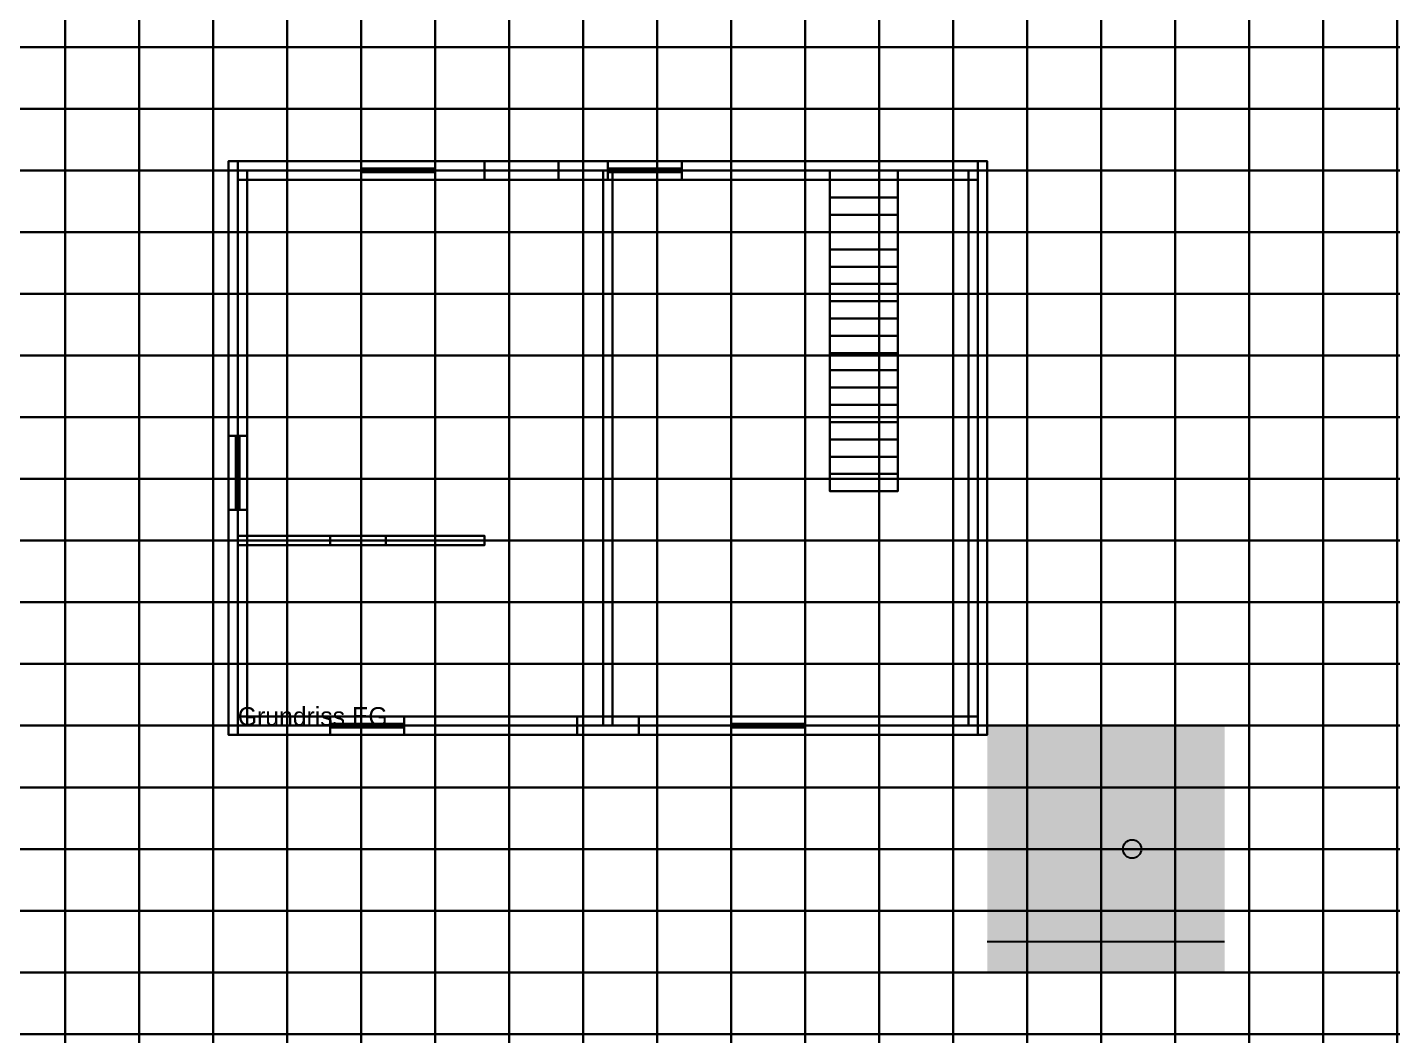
# Model space of a CAD drawing. Header units: millimetres. Extents: x -20000 to 218800, y -20000 to 179000.
# Drawn here: x 16587 to 38725, y 30974 to 47320 of the extents above; entities that cross this region are included whole.
import ezdxf

# ---------------------------------------------------------------- set-up
doc = ezdxf.new("R2010")
doc.units = ezdxf.units.MM
for name, color, linetype in [('A-BODEN', 33, 'Continuous'), ('A-DECKE', 9, 'Continuous'), ('A-FENSTER', 4, 'Continuous'), ('A-FENSTER-GLAS', 5, 'Continuous'), ('A-MAUER', 253, 'Continuous'), ('A-STUETZE', 8, 'Continuous'), ('A-TERRASSE', 32, 'Continuous'), ('A-TEXT', 2, 'Continuous'), ('A-TREPPE', 41, 'Continuous'), ('A-WAND', 7, 'Continuous'), ('A-WAND-INNEN', 8, 'Continuous')]:
    doc.layers.add(name, color=color, linetype=linetype)

# ---------------------------------------------------------------- blocks, each defined once
blk = doc.blocks.new('RAHMEN')
mesh = blk.add_polyface()
corners = [(0, -30), (0, 30), (1200, 30), (1200, -30), (0, -30, 60), (1200, -30, 60), (1200, 30, 60), (0, 30, 60)]
mesh.append_faces([[corners[k] for k in face] for face in [(0, 1, 2, 3), (4, 5, 6, 7), (0, 3, 5, 4), (3, 2, 6, 5), (2, 1, 7, 6), (1, 0, 4, 7)]])
mesh = blk.add_polyface()
corners = [(0, -30, 1140), (0, 30, 1140), (1200, 30, 1140), (1200, -30, 1140), (0, -30, 1200), (1200, -30, 1200), (1200, 30, 1200), (0, 30, 1200)]
mesh.append_faces([[corners[k] for k in face] for face in [(0, 1, 2, 3), (4, 5, 6, 7), (0, 3, 5, 4), (3, 2, 6, 5), (2, 1, 7, 6), (1, 0, 4, 7)]])
mesh = blk.add_polyface()
corners = [(0, -30), (0, 30), (60, 30), (60, -30), (0, -30, 1200), (60, -30, 1200), (60, 30, 1200), (0, 30, 1200)]
mesh.append_faces([[corners[k] for k in face] for face in [(0, 1, 2, 3), (4, 5, 6, 7), (0, 3, 5, 4), (3, 2, 6, 5), (2, 1, 7, 6), (1, 0, 4, 7)]])
mesh = blk.add_polyface()
corners = [(1140, -30), (1140, 30), (1200, 30), (1200, -30), (1140, -30, 1200), (1200, -30, 1200), (1200, 30, 1200), (1140, 30, 1200)]
mesh.append_faces([[corners[k] for k in face] for face in [(0, 1, 2, 3), (4, 5, 6, 7), (0, 3, 5, 4), (3, 2, 6, 5), (2, 1, 7, 6), (1, 0, 4, 7)]])
blk = doc.blocks.new('FENSTER')
at = {"layer": 'A-FENSTER-GLAS', "color": 5}
blk.add_3dface([(60, 0, 60), (1140, 0, 60), (1140, 0, 1140), (60, 0, 1140)], dxfattribs=at)
blk.add_blockref('RAHMEN', (0, 0))
blk = doc.blocks.new('STUFE')
mesh = blk.add_polyface()
corners = [(0, 0), (0, 280), (1100, 280), (1100, 0), (0, 0, 170), (1100, 0, 170), (1100, 280, 170), (0, 280, 170)]
mesh.append_faces([[corners[k] for k in face] for face in [(0, 1, 2, 3), (4, 5, 6, 7), (0, 3, 5, 4), (3, 2, 6, 5), (2, 1, 7, 6), (1, 0, 4, 7)]])
blk = doc.blocks.new('HAUS')
at = {"layer": 'A-DECKE'}
for points in [[(0, 0, 5800), (12000, 0, 5800), (12000, 9000, 5800), (0, 9000, 5800)], [(0, 0, 6000), (12000, 0, 6000), (12000, 9000, 6000), (0, 9000, 6000)]]:
    blk.add_3dface(points, dxfattribs=at)
at = {"layer": 'A-MAUER'}
blk.add_lwpolyline([(12150, -3500), (16000, -3500)], dxfattribs=at)
at = {"layer": 'A-STUETZE'}
blk.add_circle((14500, -2000), 150, dxfattribs=at)
at = {"layer": 'A-TERRASSE'}
blk.add_solid([(12150, -4000), (16000, -4000), (12150, 0), (16000, 0)], dxfattribs=at)
at = {"layer": 'A-WAND'}
for points in [[(0, 0, 6000), (0, 9000, 6000), (0, 4500, 8400)], [(12000, 0, 6000), (12000, 9000, 6000), (12000, 4500, 8400)]]:
    blk.add_3dface(points, dxfattribs=at)
at = {"layer": 'A-FENSTER'}
for p, rotation in [((3200, 9000, 900), 180), ((7200, 9000, 900), 180), ((0, 4700, 900), -90)]:
    blk.add_blockref('FENSTER', p, dxfattribs=dict(at, rotation=rotation))
for p in [(1500, 0, 900), (8000, 0, 900)]:
    blk.add_blockref('FENSTER', p, dxfattribs=at)
at = {"layer": 'A-TREPPE', "zscale": 1.0380622837370241}
for p in [(9600, 8280, 2824), (9600, 8000, 2647), (9600, 7720, 2471), (9600, 7440, 2294), (9600, 7160, 2118), (9600, 6880, 1941), (9600, 6600, 1765), (9600, 6320, 1588), (9600, 6040, 1412), (9600, 5760, 1235), (9600, 5480, 1059), (9600, 5200, 882), (9600, 4920, 706), (9600, 4640, 529), (9600, 4360, 353), (9600, 4080, 176), (9600, 3800)]:
    blk.add_blockref('STUFE', p, dxfattribs=at)
at = {"layer": 'A-TEXT'}
blk.add_text('Grundriss EG', height=300, dxfattribs=at).set_placement((0, 0))
at = {"layer": 'A-BODEN'}
mesh = blk.add_polyface(dxfattribs=at)
corners = [(-150, -150, -300), (-150, 9150, -300), (12150, 9150, -300), (12150, -150, -300), (-150, -150), (12150, -150), (12150, 9150), (-150, 9150)]
mesh.append_faces([[corners[k] for k in face] for face in [(0, 1, 2, 3), (4, 5, 6, 7), (0, 3, 5, 4), (3, 2, 6, 5), (2, 1, 7, 6), (1, 0, 4, 7)]])
at = {"layer": 'A-DECKE'}
mesh = blk.add_polyface(dxfattribs=at)
corners = [(0, 4000, 2750), (0, 9000, 2750), (9600, 9000, 2750), (9600, 4000, 2750), (0, 4000, 3000), (9600, 4000, 3000), (9600, 9000, 3000), (0, 9000, 3000)]
mesh.append_faces([[corners[k] for k in face] for face in [(0, 1, 2, 3), (4, 5, 6, 7), (0, 3, 5, 4), (3, 2, 6, 5), (2, 1, 7, 6), (1, 0, 4, 7)]])
mesh = blk.add_polyface(dxfattribs=at)
corners = [(9600, 8850, 2750), (9600, 9000, 2750), (10700, 9000, 2750), (10700, 8850, 2750), (9600, 8850, 3000), (10700, 8850, 3000), (10700, 9000, 3000), (9600, 9000, 3000)]
mesh.append_faces([[corners[k] for k in face] for face in [(0, 1, 2, 3), (4, 5, 6, 7), (0, 3, 5, 4), (3, 2, 6, 5), (2, 1, 7, 6), (1, 0, 4, 7)]])
mesh = blk.add_polyface(dxfattribs=at)
corners = [(10700, 4000, 2750), (10700, 9000, 2750), (12000, 9000, 2750), (12000, 4000, 2750), (10700, 4000, 3000), (12000, 4000, 3000), (12000, 9000, 3000), (10700, 9000, 3000)]
mesh.append_faces([[corners[k] for k in face] for face in [(0, 1, 2, 3), (4, 5, 6, 7), (0, 3, 5, 4), (3, 2, 6, 5), (2, 1, 7, 6), (1, 0, 4, 7)]])
mesh = blk.add_polyface(dxfattribs=at)
corners = [(0, 0, 2750), (0, 4000, 2750), (12000, 4000, 2750), (12000, 0, 2750), (0, 0, 3000), (12000, 0, 3000), (12000, 4000, 3000), (0, 4000, 3000)]
mesh.append_faces([[corners[k] for k in face] for face in [(0, 1, 2, 3), (4, 5, 6, 7), (0, 3, 5, 4), (3, 2, 6, 5), (2, 1, 7, 6), (1, 0, 4, 7)]])
at = {"layer": 'A-WAND'}
mesh = blk.add_polyface(dxfattribs=at)
corners = [(0, 8850), (0, 9150), (2000, 9150), (2000, 8850), (0, 8850, 3000), (2000, 8850, 3000), (2000, 9150, 3000), (0, 9150, 3000)]
mesh.append_faces([[corners[k] for k in face] for face in [(0, 1, 2, 3), (4, 5, 6, 7), (0, 3, 5, 4), (3, 2, 6, 5), (2, 1, 7, 6), (1, 0, 4, 7)]])
mesh = blk.add_polyface(dxfattribs=at)
corners = [(0, 8850, 3000), (0, 9150, 3000), (4000, 9150, 3000), (4000, 8850, 3000), (0, 8850, 5800), (4000, 8850, 5800), (4000, 9150, 5800), (0, 9150, 5800)]
mesh.append_faces([[corners[k] for k in face] for face in [(0, 1, 2, 3), (4, 5, 6, 7), (0, 3, 5, 4), (3, 2, 6, 5), (2, 1, 7, 6), (1, 0, 4, 7)]])
mesh = blk.add_polyface(dxfattribs=at)
corners = [(2000, 8850), (2000, 9150), (3200, 9150), (3200, 8850), (2000, 8850, 900), (3200, 8850, 900), (3200, 9150, 900), (2000, 9150, 900)]
mesh.append_faces([[corners[k] for k in face] for face in [(0, 1, 2, 3), (4, 5, 6, 7), (0, 3, 5, 4), (3, 2, 6, 5), (2, 1, 7, 6), (1, 0, 4, 7)]])
mesh = blk.add_polyface(dxfattribs=at)
corners = [(2000, 8850, 2100), (2000, 9150, 2100), (3200, 9150, 2100), (3200, 8850, 2100), (2000, 8850, 3000), (3200, 8850, 3000), (3200, 9150, 3000), (2000, 9150, 3000)]
mesh.append_faces([[corners[k] for k in face] for face in [(0, 1, 2, 3), (4, 5, 6, 7), (0, 3, 5, 4), (3, 2, 6, 5), (2, 1, 7, 6), (1, 0, 4, 7)]])
mesh = blk.add_polyface(dxfattribs=at)
corners = [(3200, 8850), (3200, 9150), (6000, 9150), (6000, 8850), (3200, 8850, 3000), (6000, 8850, 3000), (6000, 9150, 3000), (3200, 9150, 3000)]
mesh.append_faces([[corners[k] for k in face] for face in [(0, 1, 2, 3), (4, 5, 6, 7), (0, 3, 5, 4), (3, 2, 6, 5), (2, 1, 7, 6), (1, 0, 4, 7)]])
mesh = blk.add_polyface(dxfattribs=at)
corners = [(4000, 8850, 3000), (4000, 9150, 3000), (5200, 9150, 3000), (5200, 8850, 3000), (4000, 8850, 3900), (5200, 8850, 3900), (5200, 9150, 3900), (4000, 9150, 3900)]
mesh.append_faces([[corners[k] for k in face] for face in [(0, 1, 2, 3), (4, 5, 6, 7), (0, 3, 5, 4), (3, 2, 6, 5), (2, 1, 7, 6), (1, 0, 4, 7)]])
mesh = blk.add_polyface(dxfattribs=at)
corners = [(4000, 8850, 5100), (4000, 9150, 5100), (5200, 9150, 5100), (5200, 8850, 5100), (4000, 8850, 5800), (5200, 8850, 5800), (5200, 9150, 5800), (4000, 9150, 5800)]
mesh.append_faces([[corners[k] for k in face] for face in [(0, 1, 2, 3), (4, 5, 6, 7), (0, 3, 5, 4), (3, 2, 6, 5), (2, 1, 7, 6), (1, 0, 4, 7)]])
mesh = blk.add_polyface(dxfattribs=at)
corners = [(5200, 8850, 3000), (5200, 9150, 3000), (12000, 9150, 3000), (12000, 8850, 3000), (5200, 8850, 5800), (12000, 8850, 5800), (12000, 9150, 5800), (5200, 9150, 5800)]
mesh.append_faces([[corners[k] for k in face] for face in [(0, 1, 2, 3), (4, 5, 6, 7), (0, 3, 5, 4), (3, 2, 6, 5), (2, 1, 7, 6), (1, 0, 4, 7)]])
mesh = blk.add_polyface(dxfattribs=at)
corners = [(6000, 8850), (6000, 9150), (7200, 9150), (7200, 8850), (6000, 8850, 900), (7200, 8850, 900), (7200, 9150, 900), (6000, 9150, 900)]
mesh.append_faces([[corners[k] for k in face] for face in [(0, 1, 2, 3), (4, 5, 6, 7), (0, 3, 5, 4), (3, 2, 6, 5), (2, 1, 7, 6), (1, 0, 4, 7)]])
mesh = blk.add_polyface(dxfattribs=at)
corners = [(6000, 8850, 2100), (6000, 9150, 2100), (7200, 9150, 2100), (7200, 8850, 2100), (6000, 8850, 3000), (7200, 8850, 3000), (7200, 9150, 3000), (6000, 9150, 3000)]
mesh.append_faces([[corners[k] for k in face] for face in [(0, 1, 2, 3), (4, 5, 6, 7), (0, 3, 5, 4), (3, 2, 6, 5), (2, 1, 7, 6), (1, 0, 4, 7)]])
mesh = blk.add_polyface(dxfattribs=at)
corners = [(7200, 8850), (7200, 9150), (12000, 9150), (12000, 8850), (7200, 8850, 3000), (12000, 8850, 3000), (12000, 9150, 3000), (7200, 9150, 3000)]
mesh.append_faces([[corners[k] for k in face] for face in [(0, 1, 2, 3), (4, 5, 6, 7), (0, 3, 5, 4), (3, 2, 6, 5), (2, 1, 7, 6), (1, 0, 4, 7)]])
mesh = blk.add_polyface(dxfattribs=at)
corners = [(-150, 4700), (-150, 9000), (150, 9000), (150, 4700), (-150, 4700, 3000), (150, 4700, 3000), (150, 9000, 3000), (-150, 9000, 3000)]
mesh.append_faces([[corners[k] for k in face] for face in [(0, 1, 2, 3), (4, 5, 6, 7), (0, 3, 5, 4), (3, 2, 6, 5), (2, 1, 7, 6), (1, 0, 4, 7)]])
mesh = blk.add_polyface(dxfattribs=at)
corners = [(-150, 0, 3000), (-150, 9000, 3000), (150, 9000, 3000), (150, 0, 3000), (-150, 0, 5800), (150, 0, 5800), (150, 9000, 5800), (-150, 9000, 5800)]
mesh.append_faces([[corners[k] for k in face] for face in [(0, 1, 2, 3), (4, 5, 6, 7), (0, 3, 5, 4), (3, 2, 6, 5), (2, 1, 7, 6), (1, 0, 4, 7)]])
mesh = blk.add_polyface(dxfattribs=at)
corners = [(11850, 0), (11850, 9000), (12150, 9000), (12150, 0), (11850, 0, 3000), (12150, 0, 3000), (12150, 9000, 3000), (11850, 9000, 3000)]
mesh.append_faces([[corners[k] for k in face] for face in [(0, 1, 2, 3), (4, 5, 6, 7), (0, 3, 5, 4), (3, 2, 6, 5), (2, 1, 7, 6), (1, 0, 4, 7)]])
mesh = blk.add_polyface(dxfattribs=at)
corners = [(11850, 0, 3000), (11850, 9000, 3000), (12150, 9000, 3000), (12150, 0, 3000), (11850, 0, 5800), (12150, 0, 5800), (12150, 9000, 5800), (11850, 9000, 5800)]
mesh.append_faces([[corners[k] for k in face] for face in [(0, 1, 2, 3), (4, 5, 6, 7), (0, 3, 5, 4), (3, 2, 6, 5), (2, 1, 7, 6), (1, 0, 4, 7)]])
mesh = blk.add_polyface(dxfattribs=at)
corners = [(-150, 3500), (-150, 4700), (150, 4700), (150, 3500), (-150, 3500, 900), (150, 3500, 900), (150, 4700, 900), (-150, 4700, 900)]
mesh.append_faces([[corners[k] for k in face] for face in [(0, 1, 2, 3), (4, 5, 6, 7), (0, 3, 5, 4), (3, 2, 6, 5), (2, 1, 7, 6), (1, 0, 4, 7)]])
mesh = blk.add_polyface(dxfattribs=at)
corners = [(-150, 3500, 2100), (-150, 4700, 2100), (150, 4700, 2100), (150, 3500, 2100), (-150, 3500, 3000), (150, 3500, 3000), (150, 4700, 3000), (-150, 4700, 3000)]
mesh.append_faces([[corners[k] for k in face] for face in [(0, 1, 2, 3), (4, 5, 6, 7), (0, 3, 5, 4), (3, 2, 6, 5), (2, 1, 7, 6), (1, 0, 4, 7)]])
mesh = blk.add_polyface(dxfattribs=at)
corners = [(-150, 0), (-150, 3500), (150, 3500), (150, 0), (-150, 0, 3000), (150, 0, 3000), (150, 3500, 3000), (-150, 3500, 3000)]
mesh.append_faces([[corners[k] for k in face] for face in [(0, 1, 2, 3), (4, 5, 6, 7), (0, 3, 5, 4), (3, 2, 6, 5), (2, 1, 7, 6), (1, 0, 4, 7)]])
mesh = blk.add_polyface(dxfattribs=at)
corners = [(0, -150), (0, 150), (1500, 150), (1500, -150), (0, -150, 3000), (1500, -150, 3000), (1500, 150, 3000), (0, 150, 3000)]
mesh.append_faces([[corners[k] for k in face] for face in [(0, 1, 2, 3), (4, 5, 6, 7), (0, 3, 5, 4), (3, 2, 6, 5), (2, 1, 7, 6), (1, 0, 4, 7)]])
mesh = blk.add_polyface(dxfattribs=at)
corners = [(0, -150, 3000), (0, 150, 3000), (2000, 150, 3000), (2000, -150, 3000), (0, -150, 5800), (2000, -150, 5800), (2000, 150, 5800), (0, 150, 5800)]
mesh.append_faces([[corners[k] for k in face] for face in [(0, 1, 2, 3), (4, 5, 6, 7), (0, 3, 5, 4), (3, 2, 6, 5), (2, 1, 7, 6), (1, 0, 4, 7)]])
mesh = blk.add_polyface(dxfattribs=at)
corners = [(1500, -150), (1500, 150), (2700, 150), (2700, -150), (1500, -150, 900), (2700, -150, 900), (2700, 150, 900), (1500, 150, 900)]
mesh.append_faces([[corners[k] for k in face] for face in [(0, 1, 2, 3), (4, 5, 6, 7), (0, 3, 5, 4), (3, 2, 6, 5), (2, 1, 7, 6), (1, 0, 4, 7)]])
mesh = blk.add_polyface(dxfattribs=at)
corners = [(1500, -150, 2100), (1500, 150, 2100), (2700, 150, 2100), (2700, -150, 2100), (1500, -150, 3000), (2700, -150, 3000), (2700, 150, 3000), (1500, 150, 3000)]
mesh.append_faces([[corners[k] for k in face] for face in [(0, 1, 2, 3), (4, 5, 6, 7), (0, 3, 5, 4), (3, 2, 6, 5), (2, 1, 7, 6), (1, 0, 4, 7)]])
mesh = blk.add_polyface(dxfattribs=at)
corners = [(2000, -150, 3000), (2000, 150, 3000), (3200, 150, 3000), (3200, -150, 3000), (2000, -150, 3900), (3200, -150, 3900), (3200, 150, 3900), (2000, 150, 3900)]
mesh.append_faces([[corners[k] for k in face] for face in [(0, 1, 2, 3), (4, 5, 6, 7), (0, 3, 5, 4), (3, 2, 6, 5), (2, 1, 7, 6), (1, 0, 4, 7)]])
mesh = blk.add_polyface(dxfattribs=at)
corners = [(2000, -150, 5100), (2000, 150, 5100), (3200, 150, 5100), (3200, -150, 5100), (2000, -150, 5800), (3200, -150, 5800), (3200, 150, 5800), (2000, 150, 5800)]
mesh.append_faces([[corners[k] for k in face] for face in [(0, 1, 2, 3), (4, 5, 6, 7), (0, 3, 5, 4), (3, 2, 6, 5), (2, 1, 7, 6), (1, 0, 4, 7)]])
mesh = blk.add_polyface(dxfattribs=at)
corners = [(2700, -150), (2700, 150), (5500, 150), (5500, -150), (2700, -150, 3000), (5500, -150, 3000), (5500, 150, 3000), (2700, 150, 3000)]
mesh.append_faces([[corners[k] for k in face] for face in [(0, 1, 2, 3), (4, 5, 6, 7), (0, 3, 5, 4), (3, 2, 6, 5), (2, 1, 7, 6), (1, 0, 4, 7)]])
mesh = blk.add_polyface(dxfattribs=at)
corners = [(3200, -150, 3000), (3200, 150, 3000), (8000, 150, 3000), (8000, -150, 3000), (3200, -150, 5800), (8000, -150, 5800), (8000, 150, 5800), (3200, 150, 5800)]
mesh.append_faces([[corners[k] for k in face] for face in [(0, 1, 2, 3), (4, 5, 6, 7), (0, 3, 5, 4), (3, 2, 6, 5), (2, 1, 7, 6), (1, 0, 4, 7)]])
mesh = blk.add_polyface(dxfattribs=at)
corners = [(5500, -150, 2100), (5500, 150, 2100), (6500, 150, 2100), (6500, -150, 2100), (5500, -150, 3000), (6500, -150, 3000), (6500, 150, 3000), (5500, 150, 3000)]
mesh.append_faces([[corners[k] for k in face] for face in [(0, 1, 2, 3), (4, 5, 6, 7), (0, 3, 5, 4), (3, 2, 6, 5), (2, 1, 7, 6), (1, 0, 4, 7)]])
mesh = blk.add_polyface(dxfattribs=at)
corners = [(6500, -150), (6500, 150), (8000, 150), (8000, -150), (6500, -150, 3000), (8000, -150, 3000), (8000, 150, 3000), (6500, 150, 3000)]
mesh.append_faces([[corners[k] for k in face] for face in [(0, 1, 2, 3), (4, 5, 6, 7), (0, 3, 5, 4), (3, 2, 6, 5), (2, 1, 7, 6), (1, 0, 4, 7)]])
mesh = blk.add_polyface(dxfattribs=at)
corners = [(8000, -150), (8000, 150), (9200, 150), (9200, -150), (8000, -150, 900), (9200, -150, 900), (9200, 150, 900), (8000, 150, 900)]
mesh.append_faces([[corners[k] for k in face] for face in [(0, 1, 2, 3), (4, 5, 6, 7), (0, 3, 5, 4), (3, 2, 6, 5), (2, 1, 7, 6), (1, 0, 4, 7)]])
mesh = blk.add_polyface(dxfattribs=at)
corners = [(8000, -150, 2100), (8000, 150, 2100), (9200, 150, 2100), (9200, -150, 2100), (8000, -150, 3000), (9200, -150, 3000), (9200, 150, 3000), (8000, 150, 3000)]
mesh.append_faces([[corners[k] for k in face] for face in [(0, 1, 2, 3), (4, 5, 6, 7), (0, 3, 5, 4), (3, 2, 6, 5), (2, 1, 7, 6), (1, 0, 4, 7)]])
mesh = blk.add_polyface(dxfattribs=at)
corners = [(8000, -150, 3000), (8000, 150, 3000), (9200, 150, 3000), (9200, -150, 3000), (8000, -150, 3900), (9200, -150, 3900), (9200, 150, 3900), (8000, 150, 3900)]
mesh.append_faces([[corners[k] for k in face] for face in [(0, 1, 2, 3), (4, 5, 6, 7), (0, 3, 5, 4), (3, 2, 6, 5), (2, 1, 7, 6), (1, 0, 4, 7)]])
mesh = blk.add_polyface(dxfattribs=at)
corners = [(8000, -150, 5100), (8000, 150, 5100), (9200, 150, 5100), (9200, -150, 5100), (8000, -150, 5800), (9200, -150, 5800), (9200, 150, 5800), (8000, 150, 5800)]
mesh.append_faces([[corners[k] for k in face] for face in [(0, 1, 2, 3), (4, 5, 6, 7), (0, 3, 5, 4), (3, 2, 6, 5), (2, 1, 7, 6), (1, 0, 4, 7)]])
mesh = blk.add_polyface(dxfattribs=at)
corners = [(9200, -150), (9200, 150), (12000, 150), (12000, -150), (9200, -150, 3000), (12000, -150, 3000), (12000, 150, 3000), (9200, 150, 3000)]
mesh.append_faces([[corners[k] for k in face] for face in [(0, 1, 2, 3), (4, 5, 6, 7), (0, 3, 5, 4), (3, 2, 6, 5), (2, 1, 7, 6), (1, 0, 4, 7)]])
mesh = blk.add_polyface(dxfattribs=at)
corners = [(9200, -150, 3000), (9200, 150, 3000), (12000, 150, 3000), (12000, -150, 3000), (9200, -150, 5800), (12000, -150, 5800), (12000, 150, 5800), (9200, 150, 5800)]
mesh.append_faces([[corners[k] for k in face] for face in [(0, 1, 2, 3), (4, 5, 6, 7), (0, 3, 5, 4), (3, 2, 6, 5), (2, 1, 7, 6), (1, 0, 4, 7)]])
at = {"layer": 'A-WAND-INNEN'}
mesh = blk.add_polyface(dxfattribs=at)
corners = [(5925, 5000), (5925, 9000), (6075, 9000), (6075, 5000), (5925, 5000, 2750), (6075, 5000, 2750), (6075, 9000, 2750), (5925, 9000, 2750)]
mesh.append_faces([[corners[k] for k in face] for face in [(0, 1, 2, 3), (4, 5, 6, 7), (0, 3, 5, 4), (3, 2, 6, 5), (2, 1, 7, 6), (1, 0, 4, 7)]])
mesh = blk.add_polyface(dxfattribs=at)
corners = [(5925, 6000, 3000), (5925, 9000, 3000), (6075, 9000, 3000), (6075, 6000, 3000), (5925, 6000, 5800), (6075, 6000, 5800), (6075, 9000, 5800), (5925, 9000, 5800)]
mesh.append_faces([[corners[k] for k in face] for face in [(0, 1, 2, 3), (4, 5, 6, 7), (0, 3, 5, 4), (3, 2, 6, 5), (2, 1, 7, 6), (1, 0, 4, 7)]])
mesh = blk.add_polyface(dxfattribs=at)
corners = [(5925, 5000, 5100), (5925, 6000, 5100), (6075, 6000, 5100), (6075, 5000, 5100), (5925, 5000, 5800), (6075, 5000, 5800), (6075, 6000, 5800), (5925, 6000, 5800)]
mesh.append_faces([[corners[k] for k in face] for face in [(0, 1, 2, 3), (4, 5, 6, 7), (0, 3, 5, 4), (3, 2, 6, 5), (2, 1, 7, 6), (1, 0, 4, 7)]])
mesh = blk.add_polyface(dxfattribs=at)
corners = [(5925, 4000, 2100), (5925, 5000, 2100), (6075, 5000, 2100), (6075, 4000, 2100), (5925, 4000, 2750), (6075, 4000, 2750), (6075, 5000, 2750), (5925, 5000, 2750)]
mesh.append_faces([[corners[k] for k in face] for face in [(0, 1, 2, 3), (4, 5, 6, 7), (0, 3, 5, 4), (3, 2, 6, 5), (2, 1, 7, 6), (1, 0, 4, 7)]])
mesh = blk.add_polyface(dxfattribs=at)
corners = [(5925, 0, 3000), (5925, 5000, 3000), (6075, 5000, 3000), (6075, 0, 3000), (5925, 0, 5800), (6075, 0, 5800), (6075, 5000, 5800), (5925, 5000, 5800)]
mesh.append_faces([[corners[k] for k in face] for face in [(0, 1, 2, 3), (4, 5, 6, 7), (0, 3, 5, 4), (3, 2, 6, 5), (2, 1, 7, 6), (1, 0, 4, 7)]])
mesh = blk.add_polyface(dxfattribs=at)
corners = [(5925, 3000), (5925, 4000), (6075, 4000), (6075, 3000), (5925, 3000, 2750), (6075, 3000, 2750), (6075, 4000, 2750), (5925, 4000, 2750)]
mesh.append_faces([[corners[k] for k in face] for face in [(0, 1, 2, 3), (4, 5, 6, 7), (0, 3, 5, 4), (3, 2, 6, 5), (2, 1, 7, 6), (1, 0, 4, 7)]])
mesh = blk.add_polyface(dxfattribs=at)
corners = [(0, 2925), (0, 3075), (1500, 3075), (1500, 2925), (0, 2925, 2750), (1500, 2925, 2750), (1500, 3075, 2750), (0, 3075, 2750)]
mesh.append_faces([[corners[k] for k in face] for face in [(0, 1, 2, 3), (4, 5, 6, 7), (0, 3, 5, 4), (3, 2, 6, 5), (2, 1, 7, 6), (1, 0, 4, 7)]])
mesh = blk.add_polyface(dxfattribs=at)
corners = [(1500, 2925, 2100), (1500, 3075, 2100), (2400, 3075, 2100), (2400, 2925, 2100), (1500, 2925, 2750), (2400, 2925, 2750), (2400, 3075, 2750), (1500, 3075, 2750)]
mesh.append_faces([[corners[k] for k in face] for face in [(0, 1, 2, 3), (4, 5, 6, 7), (0, 3, 5, 4), (3, 2, 6, 5), (2, 1, 7, 6), (1, 0, 4, 7)]])
mesh = blk.add_polyface(dxfattribs=at)
corners = [(2400, 2925), (2400, 3075), (4000, 3075), (4000, 2925), (2400, 2925, 2750), (4000, 2925, 2750), (4000, 3075, 2750), (2400, 3075, 2750)]
mesh.append_faces([[corners[k] for k in face] for face in [(0, 1, 2, 3), (4, 5, 6, 7), (0, 3, 5, 4), (3, 2, 6, 5), (2, 1, 7, 6), (1, 0, 4, 7)]])

msp = doc.modelspace()

# ---------------------------------------------------------------- block references
at = {"row_count": 6, "column_count": 10, "row_spacing": 18000, "column_spacing": 20000}
msp.add_blockref('HAUS', (0, 0), dxfattribs=at)

# ---------------------------------------------------------------- meshes
at = {"layer": 'GELAENDE'}
mesh = msp.add_polymesh((9, 9), dxfattribs=at)
for k, corner in enumerate([(8800, 44000, -446), (8800, 45000, -457), (8800, 46000, -467), (8800, 47000, -477), (8800, 48000, -484), (8800, 49000, -491), (8800, 50000, -496), (8800, 51000, -499), (8800, 52000, -501), (10000, 44000, -440), (10000, 45000, -450), (10000, 46000, -460), (10000, 47000, -468), (10000, 48000, -475), (10000, 49000, -481), (10000, 50000, -485), (10000, 51000, -488), (10000, 52000, -490), (11200, 44000, -435), (11200, 45000, -443), (11200, 46000, -451), (11200, 47000, -458), (11200, 48000, -464), (11200, 49000, -469), (11200, 50000, -473), (11200, 51000, -476), (11200, 52000, -477), (12400, 44000, -429), (12400, 45000, -436), (12400, 46000, -443), (12400, 47000, -448), (12400, 48000, -453), (12400, 49000, -458), (12400, 50000, -461), (12400, 51000, -463), (12400, 52000, -464), (13600, 44000, -423), (13600, 45000, -428), (13600, 46000, -433), (13600, 47000, -438), (13600, 48000, -442), (13600, 49000, -445), (13600, 50000, -448), (13600, 51000, -449), (13600, 52000, -450), (14800, 44000, -416), (14800, 45000, -420), (14800, 46000, -424), (14800, 47000, -427), (14800, 48000, -430), (14800, 49000, -432), (14800, 50000, -434), (14800, 51000, -435), (14800, 52000, -436), (16000, 44000, -410), (16000, 45000, -412), (16000, 46000, -414), (16000, 47000, -416), (16000, 48000, -418), (16000, 49000, -419), (16000, 50000, -420), (16000, 51000, -421), (16000, 52000, -421), (17200, 44000, -403), (17200, 45000, -404), (17200, 46000, -404), (17200, 47000, -405), (17200, 48000, -405), (17200, 49000, -406), (17200, 50000, -406), (17200, 51000, -406), (17200, 52000, -406), (18400, 44000, -396), (18400, 45000, -395), (18400, 46000, -394), (18400, 47000, -393), (18400, 48000, -393), (18400, 49000, -392), (18400, 50000, -392), (18400, 51000, -391), (18400, 52000, -391)]):
    mesh.set_mesh_vertex(divmod(k, 9), corner)
mesh = msp.add_polymesh((9, 9), dxfattribs=at)
for k, corner in enumerate([(18400, 44000, -396), (18400, 45000, -395), (18400, 46000, -394), (18400, 47000, -393), (18400, 48000, -393), (18400, 49000, -392), (18400, 50000, -392), (18400, 51000, -391), (18400, 52000, -391), (19600, 44000, -389), (19600, 45000, -387), (19600, 46000, -384), (19600, 47000, -382), (19600, 48000, -380), (19600, 49000, -379), (19600, 50000, -378), (19600, 51000, -377), (19600, 52000, -376), (20800, 44000, -383), (20800, 45000, -378), (20800, 46000, -375), (20800, 47000, -371), (20800, 48000, -368), (20800, 49000, -366), (20800, 50000, -364), (20800, 51000, -362), (20800, 52000, -362), (22000, 44000, -376), (22000, 45000, -370), (22000, 46000, -365), (22000, 47000, -360), (22000, 48000, -356), (22000, 49000, -353), (22000, 50000, -350), (22000, 51000, -348), (22000, 52000, -347), (23200, 44000, -370), (23200, 45000, -363), (23200, 46000, -356), (23200, 47000, -350), (23200, 48000, -345), (23200, 49000, -340), (23200, 50000, -337), (23200, 51000, -335), (23200, 52000, -334), (24400, 44000, -364), (24400, 45000, -355), (24400, 46000, -347), (24400, 47000, -340), (24400, 48000, -334), (24400, 49000, -329), (24400, 50000, -325), (24400, 51000, -322), (24400, 52000, -321), (25600, 44000, -359), (25600, 45000, -348), (25600, 46000, -339), (25600, 47000, -331), (25600, 48000, -323), (25600, 49000, -318), (25600, 50000, -313), (25600, 51000, -310), (25600, 52000, -308), (26800, 44000, -354), (26800, 45000, -342), (26800, 46000, -332), (26800, 47000, -322), (26800, 48000, -314), (26800, 49000, -307), (26800, 50000, -302), (26800, 51000, -299), (26800, 52000, -297), (28000, 44000, -349), (28000, 45000, -336), (28000, 46000, -325), (28000, 47000, -314), (28000, 48000, -305), (28000, 49000, -298), (28000, 50000, -292), (28000, 51000, -289), (28000, 52000, -287)]):
    mesh.set_mesh_vertex(divmod(k, 9), corner)
mesh = msp.add_polymesh((9, 9), dxfattribs=at)
for k, corner in enumerate([(28000, 44000, -349), (28000, 45000, -336), (28000, 46000, -325), (28000, 47000, -314), (28000, 48000, -305), (28000, 49000, -298), (28000, 50000, -292), (28000, 51000, -289), (28000, 52000, -287), (29200, 44000, -345), (29200, 45000, -331), (29200, 46000, -319), (29200, 47000, -307), (29200, 48000, -298), (29200, 49000, -290), (29200, 50000, -284), (29200, 51000, -280), (29200, 52000, -278), (30400, 44000, -341), (30400, 45000, -327), (30400, 46000, -313), (30400, 47000, -301), (30400, 48000, -291), (30400, 49000, -283), (30400, 50000, -276), (30400, 51000, -272), (30400, 52000, -270), (31600, 44000, -338), (31600, 45000, -323), (31600, 46000, -309), (31600, 47000, -296), (31600, 48000, -285), (31600, 49000, -277), (31600, 50000, -270), (31600, 51000, -265), (31600, 52000, -263), (32800, 44000, -336), (32800, 45000, -320), (32800, 46000, -305), (32800, 47000, -292), (32800, 48000, -281), (32800, 49000, -272), (32800, 50000, -265), (32800, 51000, -260), (32800, 52000, -258), (34000, 44000, -334), (34000, 45000, -318), (34000, 46000, -303), (34000, 47000, -289), (34000, 48000, -278), (34000, 49000, -268), (34000, 50000, -261), (34000, 51000, -256), (34000, 52000, -254), (35200, 44000, -333), (35200, 45000, -316), (35200, 46000, -301), (35200, 47000, -287), (35200, 48000, -276), (35200, 49000, -266), (35200, 50000, -259), (35200, 51000, -254), (35200, 52000, -251), (36400, 44000, -333), (36400, 45000, -316), (36400, 46000, -300), (36400, 47000, -287), (36400, 48000, -275), (36400, 49000, -265), (36400, 50000, -258), (36400, 51000, -253), (36400, 52000, -250), (37600, 44000, -333), (37600, 45000, -316), (37600, 46000, -301), (37600, 47000, -287), (37600, 48000, -275), (37600, 49000, -266), (37600, 50000, -258), (37600, 51000, -253), (37600, 52000, -251)]):
    mesh.set_mesh_vertex(divmod(k, 9), corner)
mesh = msp.add_polymesh((9, 9), dxfattribs=at)
for k, corner in enumerate([(37600, 44000, -333), (37600, 45000, -316), (37600, 46000, -301), (37600, 47000, -287), (37600, 48000, -275), (37600, 49000, -266), (37600, 50000, -258), (37600, 51000, -253), (37600, 52000, -251), (38800, 44000, -334), (38800, 45000, -317), (38800, 46000, -302), (38800, 47000, -289), (38800, 48000, -277), (38800, 49000, -268), (38800, 50000, -260), (38800, 51000, -255), (38800, 52000, -253), (40000, 44000, -335), (40000, 45000, -319), (40000, 46000, -305), (40000, 47000, -291), (40000, 48000, -280), (40000, 49000, -271), (40000, 50000, -264), (40000, 51000, -259), (40000, 52000, -256), (41200, 44000, -338), (41200, 45000, -322), (41200, 46000, -308), (41200, 47000, -295), (41200, 48000, -284), (41200, 49000, -275), (41200, 50000, -268), (41200, 51000, -264), (41200, 52000, -261), (42400, 44000, -340), (42400, 45000, -326), (42400, 46000, -312), (42400, 47000, -300), (42400, 48000, -290), (42400, 49000, -281), (42400, 50000, -274), (42400, 51000, -270), (42400, 52000, -268), (43600, 44000, -344), (43600, 45000, -330), (43600, 46000, -317), (43600, 47000, -306), (43600, 48000, -296), (43600, 49000, -288), (43600, 50000, -282), (43600, 51000, -278), (43600, 52000, -275), (44800, 44000, -348), (44800, 45000, -335), (44800, 46000, -323), (44800, 47000, -312), (44800, 48000, -303), (44800, 49000, -296), (44800, 50000, -290), (44800, 51000, -286), (44800, 52000, -284), (46000, 44000, -352), (46000, 45000, -341), (46000, 46000, -330), (46000, 47000, -320), (46000, 48000, -312), (46000, 49000, -305), (46000, 50000, -300), (46000, 51000, -296), (46000, 52000, -294), (47200, 44000, -357), (47200, 45000, -347), (47200, 46000, -337), (47200, 47000, -328), (47200, 48000, -321), (47200, 49000, -315), (47200, 50000, -310), (47200, 51000, -307), (47200, 52000, -306)]):
    mesh.set_mesh_vertex(divmod(k, 9), corner)
mesh = msp.add_polymesh((9, 9), dxfattribs=at)
for k, corner in enumerate([(8800, 36000, -345), (8800, 37000, -356), (8800, 38000, -369), (8800, 39000, -381), (8800, 40000, -395), (8800, 41000, -408), (8800, 42000, -421), (8800, 43000, -433), (8800, 44000, -446), (10000, 36000, -351), (10000, 37000, -361), (10000, 38000, -372), (10000, 39000, -384), (10000, 40000, -395), (10000, 41000, -407), (10000, 42000, -418), (10000, 43000, -430), (10000, 44000, -440), (11200, 36000, -358), (11200, 37000, -367), (11200, 38000, -376), (11200, 39000, -386), (11200, 40000, -396), (11200, 41000, -406), (11200, 42000, -416), (11200, 43000, -425), (11200, 44000, -435), (12400, 36000, -365), (12400, 37000, -372), (12400, 38000, -380), (12400, 39000, -388), (12400, 40000, -397), (12400, 41000, -405), (12400, 42000, -413), (12400, 43000, -421), (12400, 44000, -429), (13600, 36000, -373), (13600, 37000, -378), (13600, 38000, -384), (13600, 39000, -391), (13600, 40000, -397), (13600, 41000, -404), (13600, 42000, -410), (13600, 43000, -417), (13600, 44000, -423), (14800, 36000, -381), (14800, 37000, -385), (14800, 38000, -389), (14800, 39000, -393), (14800, 40000, -398), (14800, 41000, -403), (14800, 42000, -407), (14800, 43000, -412), (14800, 44000, -416), (16000, 36000, -389), (16000, 37000, -391), (16000, 38000, -393), (16000, 39000, -396), (16000, 40000, -399), (16000, 41000, -402), (16000, 42000, -404), (16000, 43000, -407), (16000, 44000, -410), (17200, 36000, -397), (17200, 37000, -397), (17200, 38000, -398), (17200, 39000, -399), (17200, 40000, -400), (17200, 41000, -400), (17200, 42000, -401), (17200, 43000, -402), (17200, 44000, -403), (18400, 36000, -405), (18400, 37000, -404), (18400, 38000, -403), (18400, 39000, -402), (18400, 40000, -400), (18400, 41000, -399), (18400, 42000, -398), (18400, 43000, -397), (18400, 44000, -396)]):
    mesh.set_mesh_vertex(divmod(k, 9), corner)
mesh = msp.add_polymesh((9, 9), dxfattribs=at)
for k, corner in enumerate([(18400, 36000, -405), (18400, 37000, -404), (18400, 38000, -403), (18400, 39000, -402), (18400, 40000, -400), (18400, 41000, -399), (18400, 42000, -398), (18400, 43000, -397), (18400, 44000, -396), (19600, 36000, -413), (19600, 37000, -410), (19600, 38000, -407), (19600, 39000, -404), (19600, 40000, -401), (19600, 41000, -398), (19600, 42000, -395), (19600, 43000, -392), (19600, 44000, -389), (20800, 36000, -421), (20800, 37000, -416), (20800, 38000, -412), (20800, 39000, -407), (20800, 40000, -402), (20800, 41000, -397), (20800, 42000, -392), (20800, 43000, -387), (20800, 44000, -383), (22000, 36000, -429), (22000, 37000, -423), (22000, 38000, -416), (22000, 39000, -410), (22000, 40000, -403), (22000, 41000, -396), (22000, 42000, -389), (22000, 43000, -383), (22000, 44000, -376), (23200, 36000, -436), (23200, 37000, -429), (23200, 38000, -421), (23200, 39000, -412), (23200, 40000, -404), (23200, 41000, -395), (23200, 42000, -386), (23200, 43000, -378), (23200, 44000, -370), (24400, 36000, -443), (24400, 37000, -434), (24400, 38000, -425), (24400, 39000, -415), (24400, 40000, -404), (24400, 41000, -394), (24400, 42000, -384), (24400, 43000, -374), (24400, 44000, -364), (25600, 36000, -450), (25600, 37000, -439), (25600, 38000, -428), (25600, 39000, -417), (25600, 40000, -405), (25600, 41000, -393), (25600, 42000, -381), (25600, 43000, -370), (25600, 44000, -359), (26800, 36000, -456), (26800, 37000, -444), (26800, 38000, -432), (26800, 39000, -419), (26800, 40000, -406), (26800, 41000, -392), (26800, 42000, -379), (26800, 43000, -366), (26800, 44000, -354), (28000, 36000, -462), (28000, 37000, -449), (28000, 38000, -435), (28000, 39000, -421), (28000, 40000, -406), (28000, 41000, -391), (28000, 42000, -377), (28000, 43000, -363), (28000, 44000, -349)]):
    mesh.set_mesh_vertex(divmod(k, 9), corner)
mesh = msp.add_polymesh((9, 9), dxfattribs=at)
for k, corner in enumerate([(28000, 36000, -462), (28000, 37000, -449), (28000, 38000, -435), (28000, 39000, -421), (28000, 40000, -406), (28000, 41000, -391), (28000, 42000, -377), (28000, 43000, -363), (28000, 44000, -349), (29200, 36000, -467), (29200, 37000, -453), (29200, 38000, -438), (29200, 39000, -422), (29200, 40000, -407), (29200, 41000, -391), (29200, 42000, -375), (29200, 43000, -360), (29200, 44000, -345), (30400, 36000, -471), (30400, 37000, -456), (30400, 38000, -440), (30400, 39000, -424), (30400, 40000, -407), (30400, 41000, -390), (30400, 42000, -373), (30400, 43000, -357), (30400, 44000, -341), (31600, 36000, -475), (31600, 37000, -459), (31600, 38000, -442), (31600, 39000, -425), (31600, 40000, -407), (31600, 41000, -390), (31600, 42000, -372), (31600, 43000, -355), (31600, 44000, -338), (32800, 36000, -478), (32800, 37000, -461), (32800, 38000, -444), (32800, 39000, -426), (32800, 40000, -408), (32800, 41000, -389), (32800, 42000, -371), (32800, 43000, -353), (32800, 44000, -336), (34000, 36000, -480), (34000, 37000, -463), (34000, 38000, -445), (34000, 39000, -427), (34000, 40000, -408), (34000, 41000, -389), (34000, 42000, -370), (34000, 43000, -352), (34000, 44000, -334), (35200, 36000, -481), (35200, 37000, -464), (35200, 38000, -446), (35200, 39000, -427), (35200, 40000, -408), (35200, 41000, -389), (35200, 42000, -370), (35200, 43000, -351), (35200, 44000, -333), (36400, 36000, -481), (36400, 37000, -464), (36400, 38000, -446), (36400, 39000, -427), (36400, 40000, -408), (36400, 41000, -389), (36400, 42000, -369), (36400, 43000, -351), (36400, 44000, -333), (37600, 36000, -481), (37600, 37000, -464), (37600, 38000, -446), (37600, 39000, -427), (37600, 40000, -408), (37600, 41000, -389), (37600, 42000, -369), (37600, 43000, -351), (37600, 44000, -333)]):
    mesh.set_mesh_vertex(divmod(k, 9), corner)
mesh = msp.add_polymesh((9, 9), dxfattribs=at)
for k, corner in enumerate([(37600, 36000, -481), (37600, 37000, -464), (37600, 38000, -446), (37600, 39000, -427), (37600, 40000, -408), (37600, 41000, -389), (37600, 42000, -369), (37600, 43000, -351), (37600, 44000, -333), (38800, 36000, -480), (38800, 37000, -463), (38800, 38000, -446), (38800, 39000, -427), (38800, 40000, -408), (38800, 41000, -389), (38800, 42000, -370), (38800, 43000, -351), (38800, 44000, -334), (40000, 36000, -478), (40000, 37000, -462), (40000, 38000, -444), (40000, 39000, -426), (40000, 40000, -408), (40000, 41000, -389), (40000, 42000, -371), (40000, 43000, -353), (40000, 44000, -335), (41200, 36000, -475), (41200, 37000, -460), (41200, 38000, -443), (41200, 39000, -425), (41200, 40000, -407), (41200, 41000, -389), (41200, 42000, -372), (41200, 43000, -354), (41200, 44000, -338), (42400, 36000, -472), (42400, 37000, -457), (42400, 38000, -441), (42400, 39000, -424), (42400, 40000, -407), (42400, 41000, -390), (42400, 42000, -373), (42400, 43000, -356), (42400, 44000, -340), (43600, 36000, -468), (43600, 37000, -454), (43600, 38000, -439), (43600, 39000, -423), (43600, 40000, -407), (43600, 41000, -391), (43600, 42000, -374), (43600, 43000, -359), (43600, 44000, -344), (44800, 36000, -463), (44800, 37000, -450), (44800, 38000, -436), (44800, 39000, -421), (44800, 40000, -406), (44800, 41000, -391), (44800, 42000, -376), (44800, 43000, -362), (44800, 44000, -348), (46000, 36000, -457), (46000, 37000, -445), (46000, 38000, -433), (46000, 39000, -419), (46000, 40000, -406), (46000, 41000, -392), (46000, 42000, -378), (46000, 43000, -365), (46000, 44000, -352), (47200, 36000, -451), (47200, 37000, -441), (47200, 38000, -429), (47200, 39000, -417), (47200, 40000, -405), (47200, 41000, -393), (47200, 42000, -381), (47200, 43000, -369), (47200, 44000, -357)]):
    mesh.set_mesh_vertex(divmod(k, 9), corner)
mesh = msp.add_polymesh((9, 9), dxfattribs=at)
for k, corner in enumerate([(8800, 28000, -299), (8800, 29000, -299), (8800, 30000, -301), (8800, 31000, -305), (8800, 32000, -310), (8800, 33000, -317), (8800, 34000, -325), (8800, 35000, -334), (8800, 36000, -345), (10000, 28000, -310), (10000, 29000, -311), (10000, 30000, -312), (10000, 31000, -316), (10000, 32000, -320), (10000, 33000, -326), (10000, 34000, -334), (10000, 35000, -342), (10000, 36000, -351), (11200, 28000, -323), (11200, 29000, -323), (11200, 30000, -324), (11200, 31000, -327), (11200, 32000, -331), (11200, 33000, -336), (11200, 34000, -343), (11200, 35000, -350), (11200, 36000, -358), (12400, 28000, -336), (12400, 29000, -336), (12400, 30000, -337), (12400, 31000, -340), (12400, 32000, -343), (12400, 33000, -347), (12400, 34000, -353), (12400, 35000, -359), (12400, 36000, -365), (13600, 28000, -350), (13600, 29000, -350), (13600, 30000, -351), (13600, 31000, -353), (13600, 32000, -355), (13600, 33000, -359), (13600, 34000, -363), (13600, 35000, -367), (13600, 36000, -373), (14800, 28000, -364), (14800, 29000, -364), (14800, 30000, -365), (14800, 31000, -366), (14800, 32000, -368), (14800, 33000, -371), (14800, 34000, -373), (14800, 35000, -377), (14800, 36000, -381), (16000, 28000, -379), (16000, 29000, -379), (16000, 30000, -379), (16000, 31000, -380), (16000, 32000, -381), (16000, 33000, -383), (16000, 34000, -384), (16000, 35000, -386), (16000, 36000, -389), (17200, 28000, -394), (17200, 29000, -394), (17200, 30000, -394), (17200, 31000, -394), (17200, 32000, -394), (17200, 33000, -395), (17200, 34000, -395), (17200, 35000, -396), (17200, 36000, -397), (18400, 28000, -409), (18400, 29000, -409), (18400, 30000, -409), (18400, 31000, -408), (18400, 32000, -408), (18400, 33000, -407), (18400, 34000, -406), (18400, 35000, -406), (18400, 36000, -405)]):
    mesh.set_mesh_vertex(divmod(k, 9), corner)
mesh = msp.add_polymesh((9, 9), dxfattribs=at)
for k, corner in enumerate([(18400, 28000, -409), (18400, 29000, -409), (18400, 30000, -409), (18400, 31000, -408), (18400, 32000, -408), (18400, 33000, -407), (18400, 34000, -406), (18400, 35000, -406), (18400, 36000, -405), (19600, 28000, -424), (19600, 29000, -424), (19600, 30000, -423), (19600, 31000, -422), (19600, 32000, -421), (19600, 33000, -419), (19600, 34000, -418), (19600, 35000, -415), (19600, 36000, -413), (20800, 28000, -438), (20800, 29000, -438), (20800, 30000, -437), (20800, 31000, -436), (20800, 32000, -434), (20800, 33000, -431), (20800, 34000, -428), (20800, 35000, -425), (20800, 36000, -421), (22000, 28000, -453), (22000, 29000, -452), (22000, 30000, -451), (22000, 31000, -449), (22000, 32000, -447), (22000, 33000, -443), (22000, 34000, -439), (22000, 35000, -434), (22000, 36000, -429), (23200, 28000, -466), (23200, 29000, -466), (23200, 30000, -465), (23200, 31000, -462), (23200, 32000, -459), (23200, 33000, -455), (23200, 34000, -449), (23200, 35000, -443), (23200, 36000, -436), (24400, 28000, -479), (24400, 29000, -479), (24400, 30000, -478), (24400, 31000, -475), (24400, 32000, -471), (24400, 33000, -465), (24400, 34000, -459), (24400, 35000, -451), (24400, 36000, -443), (25600, 28000, -492), (25600, 29000, -491), (25600, 30000, -490), (25600, 31000, -486), (25600, 32000, -482), (25600, 33000, -475), (25600, 34000, -468), (25600, 35000, -459), (25600, 36000, -450), (26800, 28000, -503), (26800, 29000, -503), (26800, 30000, -501), (26800, 31000, -497), (26800, 32000, -492), (26800, 33000, -485), (26800, 34000, -476), (26800, 35000, -467), (26800, 36000, -456), (28000, 28000, -513), (28000, 29000, -513), (28000, 30000, -511), (28000, 31000, -507), (28000, 32000, -501), (28000, 33000, -493), (28000, 34000, -484), (28000, 35000, -473), (28000, 36000, -462)]):
    mesh.set_mesh_vertex(divmod(k, 9), corner)
mesh = msp.add_polymesh((9, 9), dxfattribs=at)
for k, corner in enumerate([(28000, 28000, -513), (28000, 29000, -513), (28000, 30000, -511), (28000, 31000, -507), (28000, 32000, -501), (28000, 33000, -493), (28000, 34000, -484), (28000, 35000, -473), (28000, 36000, -462), (29200, 28000, -523), (29200, 29000, -522), (29200, 30000, -520), (29200, 31000, -515), (29200, 32000, -509), (29200, 33000, -501), (29200, 34000, -491), (29200, 35000, -479), (29200, 36000, -467), (30400, 28000, -531), (30400, 29000, -530), (30400, 30000, -528), (30400, 31000, -523), (30400, 32000, -516), (30400, 33000, -507), (30400, 34000, -497), (30400, 35000, -485), (30400, 36000, -471), (31600, 28000, -537), (31600, 29000, -537), (31600, 30000, -534), (31600, 31000, -529), (31600, 32000, -522), (31600, 33000, -513), (31600, 34000, -502), (31600, 35000, -489), (31600, 36000, -475), (32800, 28000, -543), (32800, 29000, -542), (32800, 30000, -539), (32800, 31000, -534), (32800, 32000, -527), (32800, 33000, -517), (32800, 34000, -506), (32800, 35000, -492), (32800, 36000, -478), (34000, 28000, -546), (34000, 29000, -546), (34000, 30000, -543), (34000, 31000, -538), (34000, 32000, -530), (34000, 33000, -520), (34000, 34000, -509), (34000, 35000, -495), (34000, 36000, -480), (35200, 28000, -549), (35200, 29000, -548), (35200, 30000, -546), (35200, 31000, -540), (35200, 32000, -532), (35200, 33000, -522), (35200, 34000, -510), (35200, 35000, -496), (35200, 36000, -481), (36400, 28000, -550), (36400, 29000, -549), (36400, 30000, -546), (36400, 31000, -541), (36400, 32000, -533), (36400, 33000, -523), (36400, 34000, -511), (36400, 35000, -497), (36400, 36000, -481), (37600, 28000, -549), (37600, 29000, -549), (37600, 30000, -546), (37600, 31000, -541), (37600, 32000, -533), (37600, 33000, -523), (37600, 34000, -511), (37600, 35000, -497), (37600, 36000, -481)]):
    mesh.set_mesh_vertex(divmod(k, 9), corner)
mesh = msp.add_polymesh((9, 9), dxfattribs=at)
for k, corner in enumerate([(37600, 28000, -549), (37600, 29000, -549), (37600, 30000, -546), (37600, 31000, -541), (37600, 32000, -533), (37600, 33000, -523), (37600, 34000, -511), (37600, 35000, -497), (37600, 36000, -481), (38800, 28000, -547), (38800, 29000, -547), (38800, 30000, -544), (38800, 31000, -539), (38800, 32000, -531), (38800, 33000, -521), (38800, 34000, -509), (38800, 35000, -495), (38800, 36000, -480), (40000, 28000, -544), (40000, 29000, -543), (40000, 30000, -540), (40000, 31000, -535), (40000, 32000, -528), (40000, 33000, -518), (40000, 34000, -507), (40000, 35000, -493), (40000, 36000, -478), (41200, 28000, -539), (41200, 29000, -538), (41200, 30000, -536), (41200, 31000, -531), (41200, 32000, -523), (41200, 33000, -514), (41200, 34000, -503), (41200, 35000, -490), (41200, 36000, -475), (42400, 28000, -532), (42400, 29000, -532), (42400, 30000, -529), (42400, 31000, -525), (42400, 32000, -518), (42400, 33000, -509), (42400, 34000, -498), (42400, 35000, -486), (42400, 36000, -472), (43600, 28000, -525), (43600, 29000, -524), (43600, 30000, -522), (43600, 31000, -517), (43600, 32000, -511), (43600, 33000, -503), (43600, 34000, -492), (43600, 35000, -481), (43600, 36000, -468), (44800, 28000, -516), (44800, 29000, -515), (44800, 30000, -513), (44800, 31000, -509), (44800, 32000, -503), (44800, 33000, -495), (44800, 34000, -486), (44800, 35000, -475), (44800, 36000, -463), (46000, 28000, -506), (46000, 29000, -505), (46000, 30000, -503), (46000, 31000, -500), (46000, 32000, -494), (46000, 33000, -487), (46000, 34000, -478), (46000, 35000, -468), (46000, 36000, -457), (47200, 28000, -495), (47200, 29000, -494), (47200, 30000, -492), (47200, 31000, -489), (47200, 32000, -484), (47200, 33000, -478), (47200, 34000, -470), (47200, 35000, -461), (47200, 36000, -451)]):
    mesh.set_mesh_vertex(divmod(k, 9), corner)

doc.saveas('drawing.dxf')
